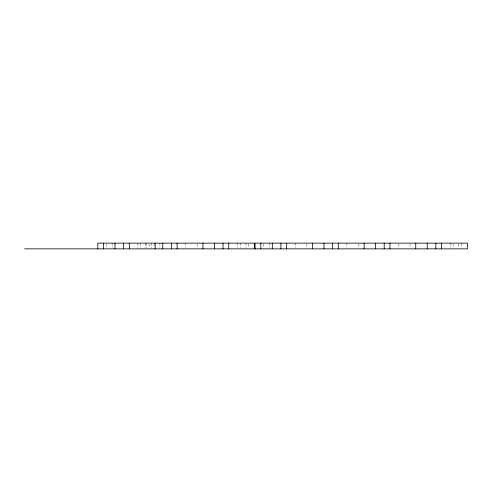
<?xml version="1.0" encoding="UTF-8"?>
<svg xmlns="http://www.w3.org/2000/svg" width="492" height="492" viewBox="0 0 492 492"><rect width="100%" height="100%" fill="white"/><g stroke="black" fill="none" stroke-linecap="round" stroke-linejoin="round"><path stroke-width="0.37" stroke-dasharray="2.46 1.84" d="M461.662 243.134L461.662 248.153M458.796 243.847L458.796 248.153M453.058 243.847L453.058 248.153M450.186 243.134L450.186 248.153M410.021 243.847L410.021 248.153M398.545 243.847L398.545 248.153M358.379 243.847L358.379 248.153M346.903 243.134L346.903 248.153M306.737 243.847L306.737 248.153M295.262 243.134L295.262 248.153M269.444 243.134L269.444 248.153M263.706 243.847L263.706 248.153M248.829 243.847L248.829 248.153M245.963 243.134L245.963 248.153M240.225 243.134L240.225 248.153M237.353 243.134L237.353 248.153M197.194 243.847L197.194 248.153M185.718 243.134L185.718 248.153M159.894 243.134L159.894 248.153M154.156 243.847L154.156 248.153M151.29 243.134L151.29 248.153M149.42 243.847L149.42 248.153M146.555 243.134L146.555 248.153M145.552 243.134L145.552 248.153M140.817 243.134L140.817 248.153M137.945 243.134L137.945 248.153M112.127 243.134L112.127 248.153M106.389 243.847L106.389 248.153"/><path stroke-width="0.74" d="M24.6 248.866L467.4 248.866L467.4 243.134L255.096 243.134L255.096 248.866M441.582 243.134L441.582 248.866M435.844 243.134L435.844 248.866M427.234 243.134L427.234 248.866M415.758 243.134L415.758 248.866M389.941 243.134L389.941 248.866M384.203 243.134L384.203 248.866M375.593 243.134L375.593 248.866M364.117 243.134L364.117 248.866M338.299 243.134L338.299 248.866M332.561 243.134L332.561 248.866M323.951 243.134L323.951 248.866M312.475 243.134L312.475 248.866M286.658 243.134L286.658 248.866M280.92 243.134L280.92 248.866M272.31 243.134L272.31 248.866M260.834 243.134L260.834 248.866M254.567 248.866L254.567 243.134L97.779 243.134L97.779 248.866M228.749 243.134L228.749 248.866M223.011 243.134L223.011 248.866M214.401 243.134L214.401 248.866M202.925 243.134L202.925 248.866M177.108 243.134L177.108 248.866M171.37 243.134L171.37 248.866M162.766 243.134L162.766 248.866M155.158 243.134L155.158 248.866M129.341 243.134L129.341 248.866M123.603 243.134L123.603 248.866M114.993 243.134L114.993 248.866M103.517 243.134L103.517 248.866"/></g></svg>
